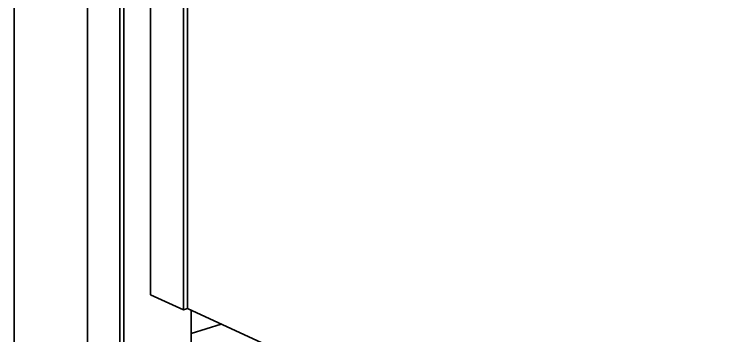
# Model space of a CAD drawing. Header units: millimetres. Extents: x -8400 to 8400, y -5940 to 5940.
# Drawn here: x 3358.5 to 3705.1, y 2623.4 to 2779.2 of the extents above; entities that cross this region are included whole.
import ezdxf

# ---------------------------------------------------------------- set-up
doc = ezdxf.new("R2010")
doc.units = ezdxf.units.MM
doc.layers.add('粗实线层', color=7, linetype='Continuous', lineweight=35)

msp = doc.modelspace()

# ---------------------------------------------------------------- linework, layer by layer
at = {"layer": '粗实线层', "linetype": 'Continuous', "lineweight": 35}
for points in [[(3358.493, 1285.787), (3358.493, 4866.968), (3391.124, 4876.938), (3444.236, 4852.438), (3440.497, 4851.295), (3444.236, 4852.438), (5462.492, 3921.43), (5515.604, 3896.93), (5482.974, 3886.961)], [(3444.236, 2019.891), (3444.236, 1271.256), (3411.605, 1261.286), (3411.605, 4842.468), (3410.313, 4843.064), (3409.946, 4843.293), (3409.764, 4843.552), (3409.781, 4843.819), (3409.997, 4844.074), (3410.394, 4844.296), (3432.959, 4853.718), (3433.439, 4854.012), (3433.607, 4854.352)], [(3409.747, 4843.663), (3409.747, 1262.481), (3409.893, 1262.163), (3410.313, 1261.883), (3411.605, 1261.286)], [(3440.591, 2908.917), (3424.658, 2916.267), (3424.658, 2643.312), (3440.591, 2635.962)], [(3431.926, 2917.267), (3430.167, 2916.729), (3429.714, 2916.549), (3429.401, 2916.331), (3429.249, 2916.091), (3429.268, 2915.843), (3429.456, 2915.606), (3429.802, 2915.396), (3442.549, 2909.516), (3442.549, 2636.56), (3440.591, 2635.962), (3440.591, 2908.917), (3442.549, 2909.516)], [(3394.038, 2803.439), (3394.038, 2392.611)], [(3442.557, 2636.556), (3902.669, 2424.31)], [(3444.236, 2635.798), (3444.236, 2590.81)], [(3458.948, 2628.998), (3444.24, 2624.504)]]:
    msp.add_lwpolyline(points, dxfattribs=at)

doc.saveas('drawing.dxf')
